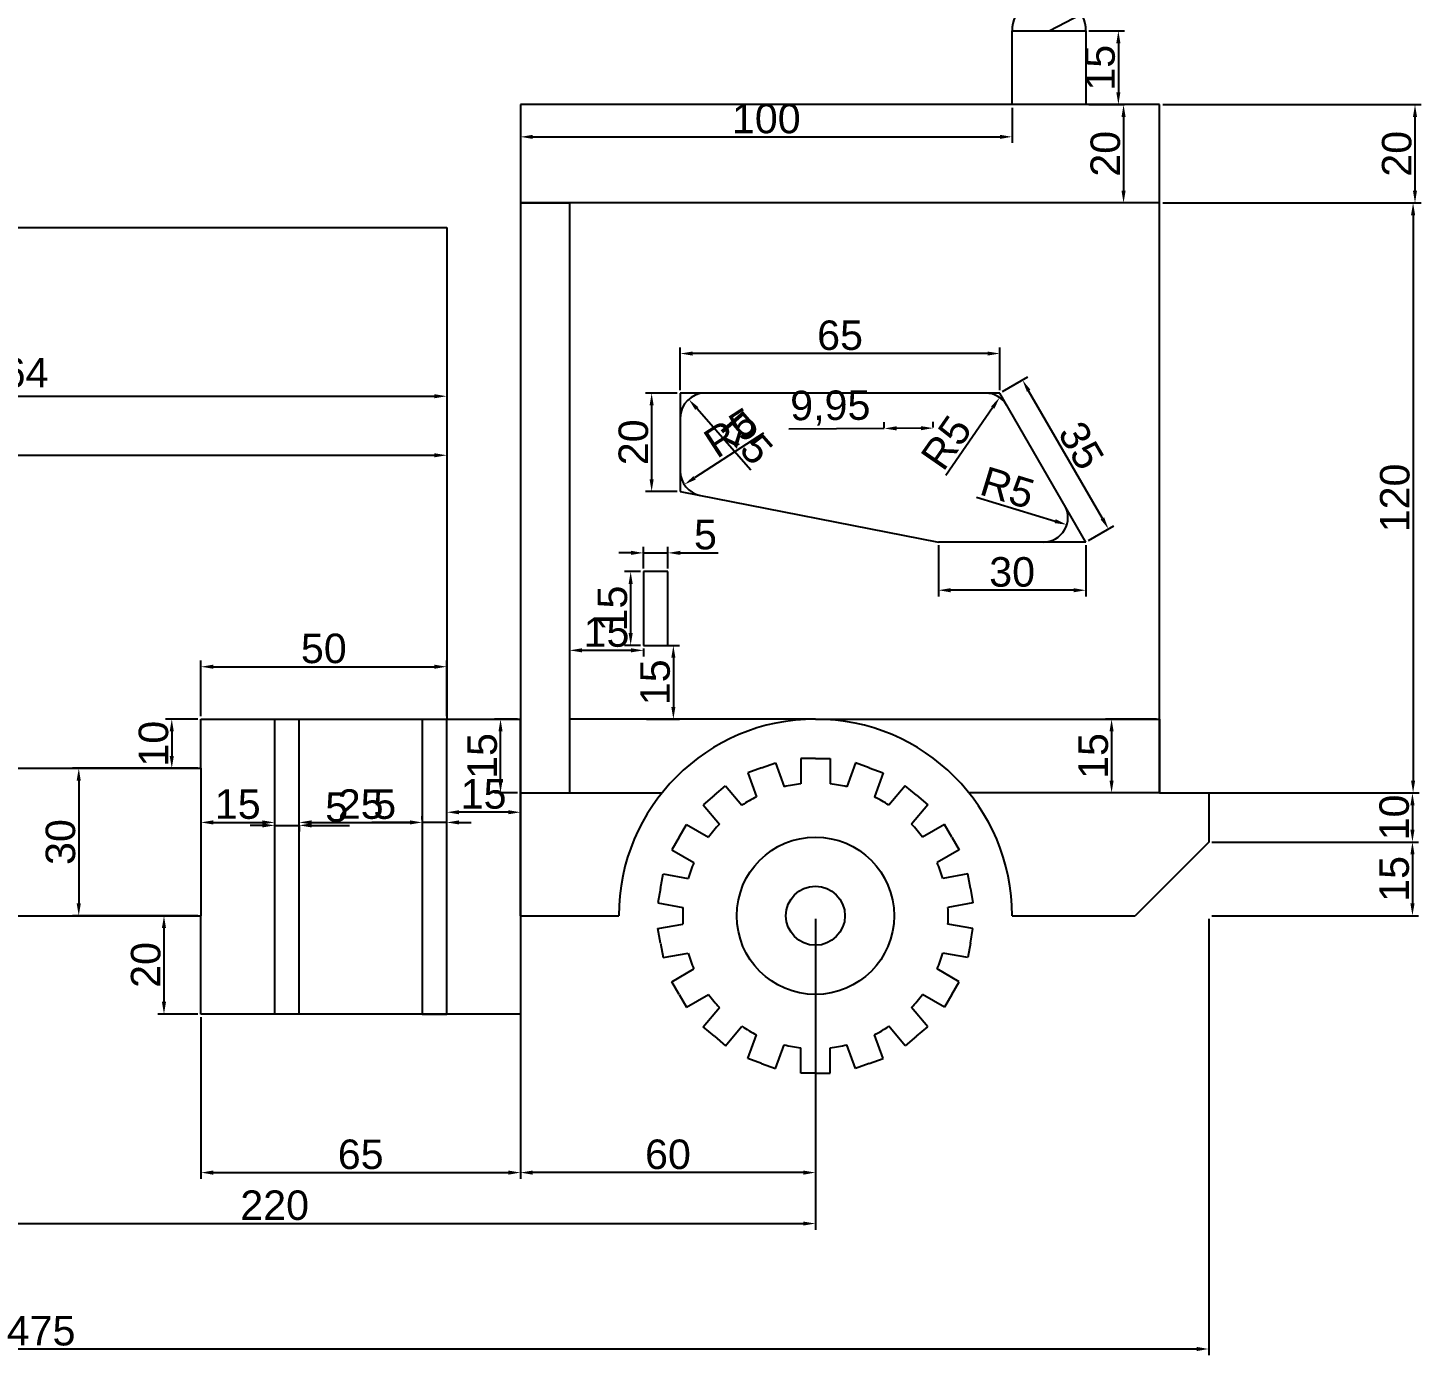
# Model space of a CAD drawing. Header units: millimetres. Extents: x 709 to 4693, y -85 to 383.
# Drawn here: x 981.7 to 1265.1, y -84.9 to 185.1 of the extents above; entities that cross this region are included whole.
import ezdxf

# ---------------------------------------------------------------- set-up
doc = ezdxf.new("R2010")
doc.units = ezdxf.units.MM
doc.styles.get("Standard").update_dxf_attribs({"font": 'arial.ttf'})
doc.dimstyles.new('ISO-25', dxfattribs={"dimtxt": 6, "dimasz": 2.5, "dimexe": 1.25, "dimexo": 0.625, "dimtad": 1, "dimtxsty": 'Standard', "dimcen": 2.5, "dimclrt": 3, "dimadec": 0, "dimazin": 0, "dimtfac": 1, "dimtmove": 0, "dimatfit": 3, "dimfxl": 1, "dimtfillclr": 7, "dimarcsym": 0})

# ---------------------------------------------------------------- blocks, each defined once
blk = doc.blocks.new('*U9')
for p, q in [((0, 2.58), (-3, 2.58)), ((-3, 2.58), (-3, -2.58)), ((0, 2.58), (3, 2.58)), ((3, 2.58), (3, -2.58))]:
    blk.add_line(p, q)
blk = doc.blocks.new('*U10')
at = {"color": 0, "linetype": 'ByBlock', "lineweight": -2, "transparency": 16777216}
for p, rotation in [((811.86, 32.09), 19.99999999999999), ((831.98, 32.09), 340), ((803.01, 26.98), 40.00000000000001), ((840.83, 26.98), 320), ((796.45, 19.15), 59.99999999999999), ((847.4, 19.15), 299.9999999999999), ((792.95, 9.55), 80.00000000000001), ((850.89, 9.55), 280), ((792.95, -0.67), 99.99999999999999), ((850.89, -0.67), 260), ((796.45, -10.27), 120), ((847.4, -10.27), 240), ((803.01, -18.09), 140.0000000000001), ((840.83, -18.09), 219.9999999999999), ((811.86, -23.2), 160.0000000000001), ((831.98, -23.2), 200), ((821.92, -24.97), 180)]:
    blk.add_blockref('*U9', p, dxfattribs=dict(at, rotation=rotation))
blk.add_blockref('*U9', (821.92, 33.86), dxfattribs=at)
blk = doc.blocks.new('*D11')
at = {"color": 0, "lineweight": -2, "transparency": 16777216}
for p, q in [((921.92, 3.82), (921.92, -59.41)), ((1141.92, 3.82), (1141.92, -59.41)), ((924.42, -58.16), (1139.42, -58.16))]:
    blk.add_line(p, q, dxfattribs=at)
at = {"color": 0, "transparency": 16777216}
for points in [[(924.42, -57.75), (924.42, -58.58), (921.92, -58.16)], [(1139.42, -57.75), (1139.42, -58.58), (1141.92, -58.16)]]:
    blk.add_solid(points, dxfattribs=at)
at = {"layer": 'Defpoints', "color": 0, "transparency": 16777216}
for p in [(921.92, 4.44), (1141.92, 4.44), (1141.92, -58.16)]:
    blk.add_point(p, dxfattribs=at)
at = {"color": 3, "transparency": 16777216, "insert": (1031.92, -54.47), "char_height": 6, "attachment_point": 5}
blk.add_mtext('220', dxfattribs=at)
blk = doc.blocks.new('*D12')
at = {"color": 0, "lineweight": -2, "transparency": 16777216}
for p, q in [((1081.92, 3.82), (1081.92, -49.05)), ((1141.92, 3.82), (1141.92, -49.05)), ((1139.42, -47.8), (1084.42, -47.8))]:
    blk.add_line(p, q, dxfattribs=at)
at = {"color": 0, "transparency": 16777216}
for points in [[(1084.42, -47.38), (1084.42, -48.22), (1081.92, -47.8)], [(1139.42, -47.38), (1139.42, -48.22), (1141.92, -47.8)]]:
    blk.add_solid(points, dxfattribs=at)
at = {"layer": 'Defpoints', "color": 0, "transparency": 16777216}
for p in [(1081.92, 4.44), (1141.92, 4.44), (1081.92, -47.8)]:
    blk.add_point(p, dxfattribs=at)
at = {"color": 3, "transparency": 16777216, "insert": (1111.92, -44.11), "char_height": 6, "attachment_point": 5}
blk.add_mtext('60', dxfattribs=at)
blk = doc.blocks.new('*D13')
at = {"color": 0, "lineweight": -2, "transparency": 16777216}
for p, q in [((746.92, 3.82), (746.92, -84.93)), ((1221.92, 3.82), (1221.92, -84.93)), ((749.42, -83.68), (1219.42, -83.68))]:
    blk.add_line(p, q, dxfattribs=at)
at = {"color": 0, "transparency": 16777216}
for points in [[(749.42, -83.26), (749.42, -84.1), (746.92, -83.68)], [(1219.42, -83.26), (1219.42, -84.1), (1221.92, -83.68)]]:
    blk.add_solid(points, dxfattribs=at)
at = {"layer": 'Defpoints', "color": 0, "transparency": 16777216}
for p in [(746.92, 4.44), (1221.92, 4.44), (1221.92, -83.68)]:
    blk.add_point(p, dxfattribs=at)
at = {"color": 3, "transparency": 16777216, "insert": (984.42, -80), "char_height": 6, "attachment_point": 5}
blk.add_mtext('475', dxfattribs=at)
blk = doc.blocks.new('*D14')
at = {"color": 0, "lineweight": -2, "transparency": 16777216}
for p, q in [((1016.92, -16.18), (1016.92, -49.05)), ((1081.92, -16.18), (1081.92, -49.05)), ((1019.42, -47.8), (1079.42, -47.8))]:
    blk.add_line(p, q, dxfattribs=at)
at = {"color": 0, "transparency": 16777216}
for points in [[(1019.42, -47.38), (1019.42, -48.22), (1016.92, -47.8)], [(1079.42, -47.38), (1079.42, -48.22), (1081.92, -47.8)]]:
    blk.add_solid(points, dxfattribs=at)
at = {"layer": 'Defpoints', "color": 0, "transparency": 16777216}
for p in [(1016.92, -15.56), (1081.92, -15.56), (1081.92, -47.8)]:
    blk.add_point(p, dxfattribs=at)
at = {"color": 3, "transparency": 16777216, "insert": (1049.42, -44.11), "char_height": 6, "attachment_point": 5}
blk.add_mtext('65', dxfattribs=at)
blk = doc.blocks.new('*D15')
at = {"color": 0, "lineweight": -2, "transparency": 16777216}
for p, q in [((1016.92, 45.07), (1016.92, 56.35)), ((1019.42, 55.1), (1064.42, 55.1)), ((1066.92, 45.07), (1066.92, 56.35))]:
    blk.add_line(p, q, dxfattribs=at)
at = {"color": 0, "transparency": 16777216}
for points in [[(1019.42, 55.52), (1019.42, 54.69), (1016.92, 55.1)], [(1064.42, 55.52), (1064.42, 54.69), (1066.92, 55.1)]]:
    blk.add_solid(points, dxfattribs=at)
at = {"layer": 'Defpoints', "color": 0, "transparency": 16777216}
for p in [(1066.92, 55.1), (1016.92, 44.44), (1066.92, 44.44)]:
    blk.add_point(p, dxfattribs=at)
at = {"color": 3, "transparency": 16777216, "insert": (1041.92, 58.79), "char_height": 6, "attachment_point": 5}
blk.add_mtext('50', dxfattribs=at)
blk = doc.blocks.new('*D16')
at = {"color": 0, "lineweight": -2, "transparency": 16777216}
for p, q in [((1016.3, 44.44), (1009.75, 44.44)), ((1011, 41.94), (1011, 36.94)), ((1016.3, 34.44), (1009.75, 34.44))]:
    blk.add_line(p, q, dxfattribs=at)
at = {"color": 0, "transparency": 16777216}
for points in [[(1010.58, 41.94), (1011.41, 41.94), (1011, 44.44)], [(1010.58, 36.94), (1011.41, 36.94), (1011, 34.44)]]:
    blk.add_solid(points, dxfattribs=at)
at = {"layer": 'Defpoints', "color": 0, "transparency": 16777216}
for p in [(1016.92, 44.44), (1011, 34.44), (1016.92, 34.44)]:
    blk.add_point(p, dxfattribs=at)
at = {"color": 3, "transparency": 16777216, "insert": (1007.31, 39.44), "char_height": 6, "attachment_point": 5, "rotation": 90}
blk.add_mtext('10', dxfattribs=at)
blk = doc.blocks.new('*D17')
at = {"color": 0, "lineweight": -2, "transparency": 16777216}
for p, q in [((1016.3, 34.44), (990.83, 34.44)), ((992.08, 31.94), (992.08, 6.94)), ((1016.3, 4.44), (990.83, 4.44))]:
    blk.add_line(p, q, dxfattribs=at)
at = {"color": 0, "transparency": 16777216}
for points in [[(991.66, 31.94), (992.49, 31.94), (992.08, 34.44)], [(991.66, 6.94), (992.49, 6.94), (992.08, 4.44)]]:
    blk.add_solid(points, dxfattribs=at)
at = {"layer": 'Defpoints', "color": 0, "transparency": 16777216}
for p in [(1016.92, 34.44), (992.08, 4.44), (1016.92, 4.44)]:
    blk.add_point(p, dxfattribs=at)
at = {"color": 3, "transparency": 16777216, "insert": (988.39, 19.44), "char_height": 6, "attachment_point": 5, "rotation": 90}
blk.add_mtext('30', dxfattribs=at)
blk = doc.blocks.new('*D18')
at = {"color": 0, "lineweight": -2, "transparency": 16777216}
for p, q in [((1016.3, 4.44), (1008.16, 4.44)), ((1009.41, 1.94), (1009.41, -13.06)), ((1016.3, -15.56), (1008.16, -15.56))]:
    blk.add_line(p, q, dxfattribs=at)
at = {"color": 0, "transparency": 16777216}
for points in [[(1008.99, 1.94), (1009.83, 1.94), (1009.41, 4.44)], [(1008.99, -13.06), (1009.83, -13.06), (1009.41, -15.56)]]:
    blk.add_solid(points, dxfattribs=at)
at = {"layer": 'Defpoints', "color": 0, "transparency": 16777216}
for p in [(1016.92, 4.44), (1009.41, -15.56), (1016.92, -15.56)]:
    blk.add_point(p, dxfattribs=at)
at = {"color": 3, "transparency": 16777216, "insert": (1005.72, -5.56), "char_height": 6, "attachment_point": 5, "rotation": 90}
blk.add_mtext('20', dxfattribs=at)
blk = doc.blocks.new('*D19')
at = {"color": 0, "lineweight": -2, "transparency": 16777216}
for p, q in [((1016.92, 33.82), (1016.92, 22.18)), ((1031.92, 33.82), (1031.92, 22.18)), ((1019.42, 23.43), (1029.42, 23.43))]:
    blk.add_line(p, q, dxfattribs=at)
at = {"color": 0, "transparency": 16777216}
for points in [[(1019.42, 23.85), (1019.42, 23.02), (1016.92, 23.43)], [(1029.42, 23.85), (1029.42, 23.02), (1031.92, 23.43)]]:
    blk.add_solid(points, dxfattribs=at)
at = {"layer": 'Defpoints', "color": 0, "transparency": 16777216}
for p in [(1016.92, 34.44), (1031.92, 34.44), (1031.92, 23.43)]:
    blk.add_point(p, dxfattribs=at)
at = {"color": 3, "transparency": 16777216, "insert": (1024.42, 27.12), "char_height": 6, "attachment_point": 5}
blk.add_mtext('15', dxfattribs=at)
blk = doc.blocks.new('*D20')
at = {"color": 0, "lineweight": -2, "transparency": 16777216}
for p, q in [((1029.42, 22.83), (1026.92, 22.83)), ((1031.92, 22.83), (1036.92, 22.83)), ((1031.92, 22.81), (1031.92, 21.58)), ((1036.92, 22.81), (1036.92, 21.58)), ((1039.42, 22.83), (1047.15, 22.83))]:
    blk.add_line(p, q, dxfattribs=at)
at = {"color": 0, "transparency": 16777216}
for points in [[(1029.42, 23.25), (1029.42, 22.41), (1031.92, 22.83)], [(1039.42, 23.25), (1039.42, 22.41), (1036.92, 22.83)]]:
    blk.add_solid(points, dxfattribs=at)
at = {"layer": 'Defpoints', "color": 0, "transparency": 16777216}
for p in [(1031.92, 23.43), (1036.92, 23.43), (1036.92, 22.83)]:
    blk.add_point(p, dxfattribs=at)
at = {"color": 3, "transparency": 16777216, "insert": (1044.54, 26.51), "char_height": 6, "attachment_point": 5}
blk.add_mtext('5', dxfattribs=at)
blk = doc.blocks.new('*D21')
at = {"color": 0, "lineweight": -2, "transparency": 16777216}
for p, q in [((1036.92, 24.06), (1036.92, 24.68)), ((1039.42, 23.43), (1059.42, 23.43)), ((1061.92, 24.06), (1061.92, 24.68))]:
    blk.add_line(p, q, dxfattribs=at)
at = {"color": 0, "transparency": 16777216}
for points in [[(1039.42, 23.85), (1039.42, 23.02), (1036.92, 23.43)], [(1059.42, 23.85), (1059.42, 23.02), (1061.92, 23.43)]]:
    blk.add_solid(points, dxfattribs=at)
at = {"layer": 'Defpoints', "color": 0, "transparency": 16777216}
for p in [(1036.92, 23.43), (1061.92, 23.43), (1061.92, 23.43)]:
    blk.add_point(p, dxfattribs=at)
at = {"color": 3, "transparency": 16777216, "insert": (1049.42, 27.12), "char_height": 6, "attachment_point": 5}
blk.add_mtext('25', dxfattribs=at)
blk = doc.blocks.new('*D22')
at = {"color": 0, "lineweight": -2, "transparency": 16777216}
for p, q in [((1059.42, 23.43), (1051.69, 23.43)), ((1061.92, 24.06), (1061.92, 24.68)), ((1066.92, 23.43), (1061.92, 23.43)), ((1066.92, 24.06), (1066.92, 24.68)), ((1069.42, 23.43), (1071.92, 23.43))]:
    blk.add_line(p, q, dxfattribs=at)
at = {"color": 0, "transparency": 16777216}
for points in [[(1059.42, 23.85), (1059.42, 23.02), (1061.92, 23.43)], [(1069.42, 23.85), (1069.42, 23.02), (1066.92, 23.43)]]:
    blk.add_solid(points, dxfattribs=at)
at = {"layer": 'Defpoints', "color": 0, "transparency": 16777216}
for p in [(1061.92, 23.43), (1061.92, 23.43), (1066.92, 23.43)]:
    blk.add_point(p, dxfattribs=at)
at = {"color": 3, "transparency": 16777216, "insert": (1054.31, 27.11), "char_height": 6, "attachment_point": 5}
blk.add_mtext('5', dxfattribs=at)
blk = doc.blocks.new('*D23')
at = {"color": 0, "lineweight": -2, "transparency": 16777216}
for p, q in [((1066.92, 24.06), (1066.92, 26.75)), ((1081.92, 24.06), (1081.92, 26.75)), ((1079.42, 25.5), (1069.42, 25.5))]:
    blk.add_line(p, q, dxfattribs=at)
at = {"color": 0, "transparency": 16777216}
for points in [[(1069.42, 25.92), (1069.42, 25.09), (1066.92, 25.5)], [(1079.42, 25.92), (1079.42, 25.09), (1081.92, 25.5)]]:
    blk.add_solid(points, dxfattribs=at)
at = {"layer": 'Defpoints', "color": 0, "transparency": 16777216}
for p in [(1066.92, 25.5), (1066.92, 23.43), (1081.92, 23.43)]:
    blk.add_point(p, dxfattribs=at)
at = {"color": 3, "transparency": 16777216, "insert": (1074.42, 29.19), "char_height": 6, "attachment_point": 5}
blk.add_mtext('15', dxfattribs=at)
blk = doc.blocks.new('*D52')
at = {"color": 0, "lineweight": -2, "transparency": 16777216}
for p, q in [((766.92, 143.82), (766.92, 96.87)), ((1066.92, 143.82), (1066.92, 96.87)), ((769.42, 98.12), (1064.42, 98.12))]:
    blk.add_line(p, q, dxfattribs=at)
at = {"color": 0, "transparency": 16777216}
for points in [[(769.42, 98.53), (769.42, 97.7), (766.92, 98.12)], [(1064.42, 98.53), (1064.42, 97.7), (1066.92, 98.12)]]:
    blk.add_solid(points, dxfattribs=at)
at = {"layer": 'Defpoints', "color": 0, "transparency": 16777216}
for p in [(766.92, 144.44), (1066.92, 144.44), (1066.92, 98.12)]:
    blk.add_point(p, dxfattribs=at)
at = {"color": 3, "transparency": 16777216, "insert": (916.92, 101.81), "char_height": 6, "attachment_point": 5}
blk.add_mtext('300', dxfattribs=at)
blk = doc.blocks.new('*D60')
at = {"color": 0, "linetype": 'Continuous', "lineweight": -2, "transparency": 16777216}
for p, q in [((879.28, 143.82), (879.28, 108.88)), ((1066.92, 143.82), (1066.92, 108.88)), ((881.78, 110.13), (1064.42, 110.13))]:
    blk.add_line(p, q, dxfattribs=at)
at = {"color": 0, "linetype": 'Continuous', "transparency": 16777216}
for points in [[(881.78, 110.54), (881.78, 109.71), (879.28, 110.13)], [(1064.42, 110.54), (1064.42, 109.71), (1066.92, 110.13)]]:
    blk.add_solid(points, dxfattribs=at)
at = {"layer": 'Defpoints', "color": 0, "linetype": 'Continuous', "transparency": 16777216}
for p in [(879.28, 144.44), (1066.92, 144.44), (1066.92, 110.13)]:
    blk.add_point(p, dxfattribs=at)
at = {"color": 3, "linetype": 'Continuous', "transparency": 16777216, "insert": (973.1, 114.36), "char_height": 6, "attachment_point": 5}
blk.add_mtext('187,64', dxfattribs=at)
blk = doc.blocks.new('*D61')
at = {"color": 0, "linetype": 'Continuous', "lineweight": -2, "transparency": 16777216}
for p, q in [((1081.3, 44.44), (1076.61, 44.44)), ((1077.86, 31.94), (1077.86, 41.94)), ((1081.3, 29.44), (1076.61, 29.44))]:
    blk.add_line(p, q, dxfattribs=at)
at = {"color": 0, "linetype": 'Continuous', "transparency": 16777216}
for points in [[(1077.45, 41.94), (1078.28, 41.94), (1077.86, 44.44)], [(1077.45, 31.94), (1078.28, 31.94), (1077.86, 29.44)]]:
    blk.add_solid(points, dxfattribs=at)
at = {"layer": 'Defpoints', "color": 0, "linetype": 'Continuous', "transparency": 16777216}
for p in [(1077.86, 44.44), (1081.92, 44.44), (1081.92, 29.44)]:
    blk.add_point(p, dxfattribs=at)
at = {"color": 3, "linetype": 'Continuous', "transparency": 16777216, "insert": (1074.18, 36.94), "char_height": 6, "attachment_point": 5, "rotation": 90}
blk.add_mtext('15', dxfattribs=at)
blk = doc.blocks.new('*D62')
at = {"color": 0, "linetype": 'Continuous', "lineweight": -2, "transparency": 16777216}
for p, q in [((1211.3, 44.44), (1200.9, 44.44)), ((1202.15, 41.94), (1202.15, 31.94)), ((1211.3, 29.44), (1200.9, 29.44))]:
    blk.add_line(p, q, dxfattribs=at)
at = {"color": 0, "linetype": 'Continuous', "transparency": 16777216}
for points in [[(1201.73, 41.94), (1202.56, 41.94), (1202.15, 44.44)], [(1201.73, 31.94), (1202.56, 31.94), (1202.15, 29.44)]]:
    blk.add_solid(points, dxfattribs=at)
at = {"layer": 'Defpoints', "color": 0, "linetype": 'Continuous', "transparency": 16777216}
for p in [(1211.92, 44.44), (1202.15, 29.44), (1211.92, 29.44)]:
    blk.add_point(p, dxfattribs=at)
at = {"color": 3, "linetype": 'Continuous', "transparency": 16777216, "insert": (1198.46, 36.94), "char_height": 6, "attachment_point": 5, "rotation": 90}
blk.add_mtext('15', dxfattribs=at)
blk = doc.blocks.new('*D63')
at = {"color": 0, "linetype": 'Continuous', "lineweight": -2, "transparency": 16777216}
for p, q in [((1166.92, 79.82), (1166.92, 69.41)), ((1196.92, 79.82), (1196.92, 69.41)), ((1194.42, 70.66), (1169.42, 70.66))]:
    blk.add_line(p, q, dxfattribs=at)
at = {"color": 0, "linetype": 'Continuous', "transparency": 16777216}
for points in [[(1169.42, 71.08), (1169.42, 70.24), (1166.92, 70.66)], [(1194.42, 71.08), (1194.42, 70.24), (1196.92, 70.66)]]:
    blk.add_solid(points, dxfattribs=at)
at = {"layer": 'Defpoints', "color": 0, "linetype": 'Continuous', "transparency": 16777216}
for p in [(1166.92, 80.44), (1196.92, 80.44), (1166.92, 70.66)]:
    blk.add_point(p, dxfattribs=at)
at = {"color": 3, "linetype": 'Continuous', "transparency": 16777216, "insert": (1181.92, 74.35), "char_height": 6, "attachment_point": 5}
blk.add_mtext('30', dxfattribs=at)
blk = doc.blocks.new('*D64')
at = {"color": 0, "linetype": 'Continuous', "lineweight": -2, "transparency": 16777216}
for p, q in [((1179.96, 111.07), (1185.11, 114.04)), ((1200.28, 85.27), (1185.28, 111.25)), ((1197.46, 80.76), (1202.61, 83.73))]:
    blk.add_line(p, q, dxfattribs=at)
at = {"color": 0, "linetype": 'Continuous', "transparency": 16777216}
for points in [[(1185.64, 111.46), (1184.92, 111.04), (1184.03, 113.41)], [(1200.64, 85.48), (1199.92, 85.06), (1201.53, 83.1)]]:
    blk.add_solid(points, dxfattribs=at)
at = {"layer": 'Defpoints', "color": 0, "linetype": 'Continuous', "transparency": 16777216}
for p in [(1184.03, 113.41), (1179.42, 110.75), (1196.92, 80.44)]:
    blk.add_point(p, dxfattribs=at)
at = {"color": 3, "linetype": 'Continuous', "transparency": 16777216, "insert": (1195.97, 100.1), "char_height": 6, "attachment_point": 5, "rotation": 300}
blk.add_mtext('35', dxfattribs=at)
blk = doc.blocks.new('*D65')
at = {"color": 0, "linetype": 'Continuous', "lineweight": -2, "transparency": 16777216}
for p, q in [((1165.86, 103.74), (1165.86, 104.89)), ((1155.91, 103.57), (1136.53, 103.44)), ((1155.91, 103.67), (1155.9, 104.82)), ((1163.36, 103.62), (1158.41, 103.59))]:
    blk.add_line(p, q, dxfattribs=at)
at = {"color": 0, "linetype": 'Continuous', "transparency": 16777216}
for points in [[(1158.41, 104.01), (1158.41, 103.17), (1155.91, 103.57)], [(1163.36, 104.04), (1163.37, 103.21), (1165.86, 103.64)]]:
    blk.add_solid(points, dxfattribs=at)
at = {"layer": 'Defpoints', "color": 0, "linetype": 'Continuous', "transparency": 16777216}
for p in [(1155.91, 103.57), (1155.91, 103.05), (1165.87, 103.12)]:
    blk.add_point(p, dxfattribs=at)
at = {"color": 3, "linetype": 'Continuous', "transparency": 16777216, "insert": (1144.94, 107.73), "char_height": 6, "attachment_point": 5, "rotation": 0.3904}
blk.add_mtext('9,95', dxfattribs=at)
blk = doc.blocks.new('*D66')
at = {"color": 0, "linetype": 'Continuous', "lineweight": -2, "transparency": 16777216}
for p, q in [((1114.42, 111.38), (1114.42, 120.06)), ((1179.42, 111.38), (1179.42, 120.06)), ((1176.92, 118.81), (1116.92, 118.81))]:
    blk.add_line(p, q, dxfattribs=at)
at = {"color": 0, "linetype": 'Continuous', "transparency": 16777216}
for points in [[(1116.92, 119.22), (1116.92, 118.39), (1114.42, 118.81)], [(1176.92, 119.22), (1176.92, 118.39), (1179.42, 118.81)]]:
    blk.add_solid(points, dxfattribs=at)
at = {"layer": 'Defpoints', "color": 0, "linetype": 'Continuous', "transparency": 16777216}
for p in [(1114.42, 118.81), (1114.42, 110.75), (1179.42, 110.75)]:
    blk.add_point(p, dxfattribs=at)
at = {"color": 3, "linetype": 'Continuous', "transparency": 16777216, "insert": (1146.92, 122.5), "char_height": 6, "attachment_point": 5}
blk.add_mtext('65', dxfattribs=at)
blk = doc.blocks.new('*D67')
at = {"color": 0, "linetype": 'Continuous', "lineweight": -2, "transparency": 16777216}
for p, q in [((1113.8, 110.75), (1107.35, 110.75)), ((1108.6, 108.25), (1108.6, 93.25)), ((1113.8, 90.75), (1107.35, 90.75))]:
    blk.add_line(p, q, dxfattribs=at)
at = {"color": 0, "linetype": 'Continuous', "transparency": 16777216}
for points in [[(1108.18, 108.25), (1109.01, 108.25), (1108.6, 110.75)], [(1108.18, 93.25), (1109.01, 93.25), (1108.6, 90.75)]]:
    blk.add_solid(points, dxfattribs=at)
at = {"layer": 'Defpoints', "color": 0, "linetype": 'Continuous', "transparency": 16777216}
for p in [(1114.42, 110.75), (1108.6, 90.75), (1114.42, 90.75)]:
    blk.add_point(p, dxfattribs=at)
at = {"color": 3, "linetype": 'Continuous', "transparency": 16777216, "insert": (1104.91, 100.75), "char_height": 6, "attachment_point": 5, "rotation": 90}
blk.add_mtext('20', dxfattribs=at)
blk = doc.blocks.new('*D68')
at = {"color": 0, "linetype": 'Continuous', "lineweight": -2, "transparency": 16777216}
blk.add_line((1128.79, 95.07), (1117.77, 107.63), dxfattribs=at)
at = {"color": 0, "linetype": 'Continuous', "transparency": 16777216}
blk.add_solid([(1118.09, 107.91), (1117.46, 107.36), (1116.13, 109.51)], dxfattribs=at)
at = {"layer": 'Defpoints', "color": 0, "linetype": 'Continuous', "transparency": 16777216}
for p in [(1116.13, 109.51), (1119.42, 105.75)]:
    blk.add_point(p, dxfattribs=at)
at = {"color": 3, "linetype": 'Continuous', "transparency": 16777216, "insert": (1127.94, 101.61), "char_height": 6, "attachment_point": 5, "rotation": 311.2272}
blk.add_mtext('R5', dxfattribs=at)
blk = doc.blocks.new('*D69')
at = {"color": 0, "linetype": 'Continuous', "lineweight": -2, "transparency": 16777216}
blk.add_line((1131.34, 102.6), (1117.32, 93.51), dxfattribs=at)
at = {"color": 0, "linetype": 'Continuous', "transparency": 16777216}
blk.add_solid([(1117.1, 93.86), (1117.55, 93.16), (1115.23, 92.15)], dxfattribs=at)
at = {"layer": 'Defpoints', "color": 0, "linetype": 'Continuous', "transparency": 16777216}
for p in [(1119.42, 94.87), (1115.23, 92.15)]:
    blk.add_point(p, dxfattribs=at)
at = {"color": 3, "linetype": 'Continuous', "transparency": 16777216, "insert": (1124.74, 102.7), "char_height": 6, "attachment_point": 5, "rotation": 32.9552}
blk.add_mtext('R5', dxfattribs=at)
blk = doc.blocks.new('*D70')
at = {"color": 0, "linetype": 'Continuous', "lineweight": -2, "transparency": 16777216}
blk.add_line((1168.43, 94.08), (1177.96, 107.81), dxfattribs=at)
at = {"color": 0, "linetype": 'Continuous', "transparency": 16777216}
blk.add_solid([(1177.62, 108.05), (1178.3, 107.57), (1179.38, 109.86)], dxfattribs=at)
at = {"layer": 'Defpoints', "color": 0, "linetype": 'Continuous', "transparency": 16777216}
for p in [(1179.38, 109.86), (1176.53, 105.75)]:
    blk.add_point(p, dxfattribs=at)
at = {"color": 3, "linetype": 'Continuous', "transparency": 16777216, "insert": (1168.54, 100.68), "char_height": 6, "attachment_point": 5, "rotation": 55.253}
blk.add_mtext('R5', dxfattribs=at)
blk = doc.blocks.new('*D71')
at = {"color": 0, "linetype": 'Continuous', "lineweight": -2, "transparency": 16777216}
blk.add_line((1174.67, 89.58), (1190.65, 84.71), dxfattribs=at)
at = {"color": 0, "linetype": 'Continuous', "transparency": 16777216}
blk.add_solid([(1190.77, 85.11), (1190.53, 84.32), (1193.04, 83.99)], dxfattribs=at)
at = {"layer": 'Defpoints', "color": 0, "linetype": 'Continuous', "transparency": 16777216}
for p in [(1188.26, 85.44), (1193.04, 83.99)]:
    blk.add_point(p, dxfattribs=at)
at = {"color": 3, "linetype": 'Continuous', "transparency": 16777216, "insert": (1180.98, 91.5), "char_height": 6, "attachment_point": 5, "rotation": 343.0691}
blk.add_mtext('R5', dxfattribs=at)
blk = doc.blocks.new('*D72')
at = {"color": 0, "linetype": 'Continuous', "lineweight": -2, "transparency": 16777216}
for p, q in [((1081.92, 168.82), (1081.92, 161.64)), ((1181.92, 168.82), (1181.92, 161.64)), ((1084.42, 162.89), (1179.42, 162.89))]:
    blk.add_line(p, q, dxfattribs=at)
at = {"color": 0, "linetype": 'Continuous', "transparency": 16777216}
for points in [[(1084.42, 163.3), (1084.42, 162.47), (1081.92, 162.89)], [(1179.42, 163.3), (1179.42, 162.47), (1181.92, 162.89)]]:
    blk.add_solid(points, dxfattribs=at)
at = {"layer": 'Defpoints', "color": 0, "linetype": 'Continuous', "transparency": 16777216}
for p in [(1081.92, 169.44), (1181.92, 169.44), (1181.92, 162.89)]:
    blk.add_point(p, dxfattribs=at)
at = {"color": 3, "linetype": 'Continuous', "transparency": 16777216, "insert": (1131.92, 166.57), "char_height": 6, "attachment_point": 5}
blk.add_mtext('100', dxfattribs=at)
blk = doc.blocks.new('*D73')
at = {"color": 0, "linetype": 'Continuous', "lineweight": -2, "transparency": 16777216}
for p, q in [((1197.55, 184.44), (1204.78, 184.44)), ((1203.53, 181.94), (1203.53, 171.94)), ((1197.55, 169.44), (1204.78, 169.44))]:
    blk.add_line(p, q, dxfattribs=at)
at = {"color": 0, "linetype": 'Continuous', "transparency": 16777216}
for points in [[(1203.11, 181.94), (1203.94, 181.94), (1203.53, 184.44)], [(1203.11, 171.94), (1203.94, 171.94), (1203.53, 169.44)]]:
    blk.add_solid(points, dxfattribs=at)
at = {"layer": 'Defpoints', "color": 0, "linetype": 'Continuous', "transparency": 16777216}
for p in [(1196.92, 184.44), (1196.92, 169.44), (1203.53, 169.44)]:
    blk.add_point(p, dxfattribs=at)
at = {"color": 3, "linetype": 'Continuous', "transparency": 16777216, "insert": (1199.84, 176.94), "char_height": 6, "attachment_point": 5, "rotation": 90}
blk.add_mtext('15', dxfattribs=at)
blk = doc.blocks.new('*D74')
at = {"color": 0, "linetype": 'Continuous', "lineweight": -2, "transparency": 16777216}
for p, q in [((1211.3, 169.44), (1203.33, 169.44)), ((1204.58, 166.94), (1204.58, 151.94)), ((1211.3, 149.44), (1203.33, 149.44))]:
    blk.add_line(p, q, dxfattribs=at)
at = {"color": 0, "linetype": 'Continuous', "transparency": 16777216}
for points in [[(1204.17, 166.94), (1205, 166.94), (1204.58, 169.44)], [(1204.17, 151.94), (1205, 151.94), (1204.58, 149.44)]]:
    blk.add_solid(points, dxfattribs=at)
at = {"layer": 'Defpoints', "color": 0, "linetype": 'Continuous', "transparency": 16777216}
for p in [(1211.92, 169.44), (1204.58, 149.44), (1211.92, 149.44)]:
    blk.add_point(p, dxfattribs=at)
at = {"color": 3, "linetype": 'Continuous', "transparency": 16777216, "insert": (1200.9, 159.44), "char_height": 6, "attachment_point": 5, "rotation": 90}
blk.add_mtext('20', dxfattribs=at)
blk = doc.blocks.new('*D75')
at = {"color": 0, "linetype": 'Continuous', "lineweight": -2, "transparency": 16777216}
for p, q in [((1212.55, 169.44), (1265.11, 169.44)), ((1263.86, 166.94), (1263.86, 151.94)), ((1212.55, 149.44), (1265.11, 149.44))]:
    blk.add_line(p, q, dxfattribs=at)
at = {"color": 0, "linetype": 'Continuous', "transparency": 16777216}
for points in [[(1263.44, 166.94), (1264.27, 166.94), (1263.86, 169.44)], [(1263.44, 151.94), (1264.27, 151.94), (1263.86, 149.44)]]:
    blk.add_solid(points, dxfattribs=at)
at = {"layer": 'Defpoints', "color": 0, "linetype": 'Continuous', "transparency": 16777216}
for p in [(1211.92, 169.44), (1211.92, 149.44), (1263.86, 149.44)]:
    blk.add_point(p, dxfattribs=at)
at = {"color": 3, "linetype": 'Continuous', "transparency": 16777216, "insert": (1260.17, 159.44), "char_height": 6, "attachment_point": 5, "rotation": 90}
blk.add_mtext('20', dxfattribs=at)
blk = doc.blocks.new('*D76')
at = {"color": 0, "linetype": 'Continuous', "lineweight": -2, "transparency": 16777216}
for p, q in [((1212.55, 149.44), (1264.72, 149.44)), ((1263.47, 146.94), (1263.47, 31.94)), ((1212.55, 29.44), (1264.72, 29.44))]:
    blk.add_line(p, q, dxfattribs=at)
at = {"color": 0, "linetype": 'Continuous', "transparency": 16777216}
for points in [[(1263.05, 146.94), (1263.89, 146.94), (1263.47, 149.44)], [(1263.05, 31.94), (1263.89, 31.94), (1263.47, 29.44)]]:
    blk.add_solid(points, dxfattribs=at)
at = {"layer": 'Defpoints', "color": 0, "linetype": 'Continuous', "transparency": 16777216}
for p in [(1211.92, 149.44), (1211.92, 29.44), (1263.47, 29.44)]:
    blk.add_point(p, dxfattribs=at)
at = {"color": 3, "linetype": 'Continuous', "transparency": 16777216, "insert": (1259.78, 89.44), "char_height": 6, "attachment_point": 5, "rotation": 90}
blk.add_mtext('120', dxfattribs=at)
blk = doc.blocks.new('*D77')
at = {"color": 0, "linetype": 'Continuous', "lineweight": -2, "transparency": 16777216}
for p, q in [((1222.55, 29.44), (1264.59, 29.44)), ((1263.34, 26.94), (1263.34, 21.94)), ((1222.55, 19.44), (1264.59, 19.44))]:
    blk.add_line(p, q, dxfattribs=at)
at = {"color": 0, "linetype": 'Continuous', "transparency": 16777216}
for points in [[(1262.93, 26.94), (1263.76, 26.94), (1263.34, 29.44)], [(1262.93, 21.94), (1263.76, 21.94), (1263.34, 19.44)]]:
    blk.add_solid(points, dxfattribs=at)
at = {"layer": 'Defpoints', "color": 0, "linetype": 'Continuous', "transparency": 16777216}
for p in [(1221.92, 29.44), (1221.92, 19.44), (1263.34, 19.44)]:
    blk.add_point(p, dxfattribs=at)
at = {"color": 3, "linetype": 'Continuous', "transparency": 16777216, "insert": (1259.66, 24.44), "char_height": 6, "attachment_point": 5, "rotation": 90}
blk.add_mtext('10', dxfattribs=at)
blk = doc.blocks.new('*D78')
at = {"color": 0, "linetype": 'Continuous', "lineweight": -2, "transparency": 16777216}
for p, q in [((1222.55, 19.44), (1264.59, 19.44)), ((1263.34, 16.94), (1263.34, 6.94)), ((1222.55, 4.44), (1264.59, 4.44))]:
    blk.add_line(p, q, dxfattribs=at)
at = {"color": 0, "linetype": 'Continuous', "transparency": 16777216}
for points in [[(1262.93, 16.94), (1263.76, 16.94), (1263.34, 19.44)], [(1262.93, 6.94), (1263.76, 6.94), (1263.34, 4.44)]]:
    blk.add_solid(points, dxfattribs=at)
at = {"layer": 'Defpoints', "color": 0, "linetype": 'Continuous', "transparency": 16777216}
for p in [(1221.92, 19.44), (1221.92, 4.44), (1263.34, 4.44)]:
    blk.add_point(p, dxfattribs=at)
at = {"color": 3, "linetype": 'Continuous', "transparency": 16777216, "insert": (1259.66, 11.94), "char_height": 6, "attachment_point": 5, "rotation": 90}
blk.add_mtext('15', dxfattribs=at)
blk = doc.blocks.new('*D79')
at = {"color": 0, "linetype": 'Continuous', "lineweight": -2, "transparency": 16777216}
for p, q in [((1216.45, 198.49), (1198.29, 189.05)), ((1189.42, 184.44), (1196.08, 187.9))]:
    blk.add_line(p, q, dxfattribs=at)
at = {"color": 0, "linetype": 'Continuous', "transparency": 16777216}
blk.add_solid([(1198.1, 189.42), (1198.49, 188.69), (1196.08, 187.9)], dxfattribs=at)
at = {"layer": 'Defpoints', "color": 0, "linetype": 'Continuous', "transparency": 16777216}
for p in [(1196.08, 187.9), (1189.42, 184.44)]:
    blk.add_point(p, dxfattribs=at)
at = {"color": 3, "linetype": 'Continuous', "transparency": 16777216, "insert": (1206.54, 198.09), "char_height": 6, "attachment_point": 5, "rotation": 27.4641}
blk.add_mtext('R7,5', dxfattribs=at)
blk = doc.blocks.new('*D92')
at = {"color": 0, "linetype": 'Continuous', "lineweight": -2, "transparency": 16777216}
for p, q in [((1106.92, 75.07), (1106.92, 79.51)), ((1111.92, 75.07), (1111.92, 79.51)), ((1104.42, 78.26), (1101.92, 78.26)), ((1106.92, 78.26), (1111.92, 78.26)), ((1114.42, 78.26), (1122.15, 78.26))]:
    blk.add_line(p, q, dxfattribs=at)
at = {"color": 0, "linetype": 'Continuous', "transparency": 16777216}
for points in [[(1104.42, 78.68), (1104.42, 77.85), (1106.92, 78.26)], [(1114.42, 78.68), (1114.42, 77.85), (1111.92, 78.26)]]:
    blk.add_solid(points, dxfattribs=at)
at = {"layer": 'Defpoints', "color": 0, "linetype": 'Continuous', "transparency": 16777216}
for p in [(1111.92, 78.26), (1106.92, 74.44), (1111.92, 74.44)]:
    blk.add_point(p, dxfattribs=at)
at = {"color": 3, "linetype": 'Continuous', "transparency": 16777216, "insert": (1119.54, 81.94), "char_height": 6, "attachment_point": 5}
blk.add_mtext('5', dxfattribs=at)
blk = doc.blocks.new('*D93')
at = {"color": 0, "linetype": 'Continuous', "lineweight": -2, "transparency": 16777216}
for p, q in [((1106.3, 74.44), (1103.08, 74.44)), ((1104.33, 71.94), (1104.33, 61.94)), ((1106.3, 59.44), (1103.08, 59.44))]:
    blk.add_line(p, q, dxfattribs=at)
at = {"color": 0, "linetype": 'Continuous', "transparency": 16777216}
for points in [[(1103.92, 71.94), (1104.75, 71.94), (1104.33, 74.44)], [(1103.92, 61.94), (1104.75, 61.94), (1104.33, 59.44)]]:
    blk.add_solid(points, dxfattribs=at)
at = {"layer": 'Defpoints', "color": 0, "linetype": 'Continuous', "transparency": 16777216}
for p in [(1106.92, 74.44), (1104.33, 59.44), (1106.92, 59.44)]:
    blk.add_point(p, dxfattribs=at)
at = {"color": 3, "linetype": 'Continuous', "transparency": 16777216, "insert": (1100.65, 66.94), "char_height": 6, "attachment_point": 5, "rotation": 90}
blk.add_mtext('15', dxfattribs=at)
blk = doc.blocks.new('*D94')
at = {"color": 0, "linetype": 'Continuous', "lineweight": -2, "transparency": 16777216}
for p, q in [((1091.92, 58.82), (1091.92, 57.18)), ((1104.42, 58.43), (1094.42, 58.43)), ((1106.92, 58.82), (1106.92, 57.18))]:
    blk.add_line(p, q, dxfattribs=at)
at = {"color": 0, "linetype": 'Continuous', "transparency": 16777216}
for points in [[(1094.42, 58.85), (1094.42, 58.02), (1091.92, 58.43)], [(1104.42, 58.85), (1104.42, 58.02), (1106.92, 58.43)]]:
    blk.add_solid(points, dxfattribs=at)
at = {"layer": 'Defpoints', "color": 0, "linetype": 'Continuous', "transparency": 16777216}
for p in [(1091.92, 59.44), (1091.92, 58.43), (1106.92, 59.44)]:
    blk.add_point(p, dxfattribs=at)
at = {"color": 3, "linetype": 'Continuous', "transparency": 16777216, "insert": (1099.42, 62.12), "char_height": 6, "attachment_point": 5}
blk.add_mtext('15', dxfattribs=at)
blk = doc.blocks.new('*D95')
at = {"color": 0, "linetype": 'Continuous', "lineweight": -2, "transparency": 16777216}
for p, q in [((1107.55, 59.44), (1114.27, 59.44)), ((1113.02, 56.94), (1113.02, 46.94)), ((1107.55, 44.44), (1114.27, 44.44))]:
    blk.add_line(p, q, dxfattribs=at)
at = {"color": 0, "linetype": 'Continuous', "transparency": 16777216}
for points in [[(1112.6, 56.94), (1113.43, 56.94), (1113.02, 59.44)], [(1112.6, 46.94), (1113.43, 46.94), (1113.02, 44.44)]]:
    blk.add_solid(points, dxfattribs=at)
at = {"layer": 'Defpoints', "color": 0, "linetype": 'Continuous', "transparency": 16777216}
for p in [(1106.92, 59.44), (1106.92, 44.44), (1113.02, 44.44)]:
    blk.add_point(p, dxfattribs=at)
at = {"color": 3, "linetype": 'Continuous', "transparency": 16777216, "insert": (1109.33, 51.94), "char_height": 6, "attachment_point": 5, "rotation": 90}
blk.add_mtext('15', dxfattribs=at)

msp = doc.modelspace()

# ---------------------------------------------------------------- linework, layer by layer
at = {"linetype": 'Continuous'}
for p, q in [((1181.921, 169.443), (1181.921, 184.443)), ((1181.921, 184.443), (1196.921, 184.443)), ((1196.921, 184.443), (1196.921, 169.443)), ((1211.921, 169.443), (1081.921, 169.443)), ((1081.921, 169.443), (1081.921, 44.443)), ((1211.921, 149.443), (1211.921, 169.443)), ((1211.921, 149.443), (1081.921, 149.443)), ((1081.921, 149.443), (1091.921, 149.443)), ((1091.921, 149.443), (1091.921, 29.443)), ((1211.921, 29.443), (1211.921, 149.443)), ((1179.421, 110.754), (1114.421, 110.754)), ((1114.421, 110.754), (1114.421, 90.754)), ((1196.921, 80.443), (1179.421, 110.754)), ((1114.421, 90.754), (1166.921, 80.443)), ((1196.921, 80.443), (1166.921, 80.443)), ((1111.921, 74.443), (1106.921, 74.443)), ((1106.921, 74.443), (1106.921, 59.443)), ((1111.921, 59.443), (1111.921, 74.443)), ((1106.921, 59.443), (1111.921, 59.443)), ((1081.921, 29.443), (1081.921, 44.443)), ((1141.921, 44.443), (1091.921, 44.443)), ((1141.921, 44.443), (1211.921, 44.443)), ((1211.921, 44.443), (1211.921, 29.443)), ((1081.921, 4.443), (1081.921, 29.443)), ((1081.921, 29.443), (1110.696, 29.443)), ((1211.921, 29.443), (1173.146, 29.443)), ((1211.921, 29.443), (1221.921, 29.443)), ((1221.921, 29.443), (1221.921, 19.443)), ((1221.921, 19.443), (1206.921, 4.443))]:
    msp.add_line(p, q, dxfattribs=at)
for p, q in [((766.921, 144.443), (1066.921, 144.443)), ((1066.921, 144.443), (1066.921, 44.443)), ((1016.921, 44.443), (1081.921, 44.443)), ((1016.921, 34.443), (1016.921, 44.443)), ((1031.921, 44.443), (1031.921, -15.557)), ((1036.921, -15.557), (1036.921, 44.443)), ((1036.921, 44.443), (1061.921, 44.443)), ((1061.921, 44.443), (1061.921, -15.557)), ((1066.921, -15.557), (1066.921, 44.443)), ((1081.921, 44.443), (1081.921, 4.443)), ((948.379, 34.443), (1016.921, 34.443)), ((1016.921, 34.443), (1016.921, 4.443)), ((961.921, 4.443), (1016.921, 4.443)), ((1016.921, -15.557), (1016.921, 4.443)), ((1081.921, 4.443), (1081.921, -15.557)), ((1081.921, 4.443), (1101.921, 4.443)), ((1181.921, 4.443), (1206.921, 4.443)), ((1081.921, -15.557), (1016.921, -15.557)), ((1061.921, -15.557), (1066.921, -15.557))]:
    msp.add_line(p, q)
for radius in [16, 6]:
    msp.add_circle((1141.921, 4.443), radius)
for centre, radius, start, end in [((1189.421, 184.443), 7.5, 0, 180), ((1119.421, 105.754), 5, 90, 180), ((1176.534, 105.754), 5, 30, 90), ((1119.421, 94.867), 5, 180, 258.88865), ((1188.261, 85.443), 5, 270, 30)]:
    msp.add_arc(centre, radius, start, end, dxfattribs=at)
for radius, start, end in [(40, 0, 180), (27, 96.37937, 103.62063), (27, 76.37937, 83.62063), (27, 116.37937, 123.62063), (27, 56.37937, 63.62063), (27, 136.37937, 143.62063), (27, 36.37937, 43.62063), (27, 156.37937, 163.62063), (27, 16.37937, 23.62063), (27, 176.37937, 183.62063), (27, 356.37937, 3.62063), (27, 196.37937, 203.62063), (27, 336.37937, 343.62063), (27, 216.37937, 223.62063), (27, 316.37937, 323.62063), (27, 236.37937, 243.62063), (27, 296.37937, 303.62063), (27, 256.37937, 263.62063), (27, 276.37937, 283.62063)]:
    msp.add_arc((1141.921, 4.443), radius, start, end)

# ---------------------------------------------------------------- block references
msp.add_blockref('*U10', (320, 0))

# ---------------------------------------------------------------- dimensions: what is measured, and where the dimension line sits
dim = msp.add_radius_dim(center=(1189.421, 184.443), mpoint=(1196.076, 187.902), dimstyle='ISO-25', dxfattribs=at)
dim.commit()
dim.dimension.update_dxf_attribs({"geometry": '*D79', "text_midpoint": (1206.535, 198.093)})
for base, p1, p2, picture, middle in [((1203.526, 169.443), (1196.921, 184.443), (1196.921, 169.443), '*D73', (1199.837, 176.943)), ((1204.584, 149.443), (1211.921, 169.443), (1211.921, 149.443), '*D74', (1200.896, 159.443)), ((1263.858, 149.443), (1211.921, 169.443), (1211.921, 149.443), '*D75', (1260.17, 159.443)), ((1263.471, 29.443), (1211.921, 149.443), (1211.921, 29.443), '*D76', (1259.783, 89.443)), ((1108.598, 90.754), (1114.421, 110.754), (1114.421, 90.754), '*D67', (1104.91, 100.754)), ((1104.334, 59.443), (1106.921, 74.443), (1106.921, 59.443), '*D93', (1100.645, 66.943)), ((1113.015, 44.443), (1106.921, 59.443), (1106.921, 44.443), '*D95', (1109.327, 51.943)), ((1077.864, 44.443), (1081.921, 29.443), (1081.921, 44.443), '*D61', (1074.176, 36.943)), ((1202.148, 29.443), (1211.921, 44.443), (1211.921, 29.443), '*D62', (1198.459, 36.943)), ((1263.345, 19.443), (1221.921, 29.443), (1221.921, 19.443), '*D77', (1259.656, 24.443)), ((1263.345, 4.443), (1221.921, 19.443), (1221.921, 4.443), '*D78', (1259.656, 11.943))]:
    dim = msp.add_linear_dim(base=base, p1=p1, p2=p2, angle=90, dimstyle='ISO-25', dxfattribs=at)
    dim.commit()
    dim.dimension.update_dxf_attribs({"geometry": picture, "text_midpoint": middle})
for base, p1, p2, picture, middle in [((1181.921, 162.885), (1081.921, 169.443), (1181.921, 169.443), '*D72', (1131.921, 166.574)), ((1066.921, 110.127), (879.28, 144.443), (1066.921, 144.443), '*D60', (973.101, 114.358)), ((1114.421, 118.807), (1179.421, 110.754), (1114.421, 110.754), '*D66', (1146.921, 122.496)), ((1111.921, 78.262), (1106.921, 74.443), (1111.921, 74.443), '*D92', (1119.535, 81.938)), ((1166.921, 70.66), (1196.921, 80.443), (1166.921, 80.443), '*D63', (1181.921, 74.351)), ((1091.921, 58.434), (1106.921, 59.443), (1091.921, 59.443), '*D94', (1099.421, 62.123))]:
    dim = msp.add_linear_dim(base=base, p1=p1, p2=p2, dimstyle='ISO-25', dxfattribs=at)
    dim.commit()
    dim.dimension.update_dxf_attribs({"geometry": picture, "text_midpoint": middle})
for base, p1, p2, picture, middle in [((1066.921, 98.117), (766.921, 144.443), (1066.921, 144.443), '*D52', (916.921, 101.807)), ((1066.921, 55.105), (1016.921, 44.443), (1066.921, 44.443), '*D15', (1041.921, 58.793)), ((1031.921, 23.434), (1016.921, 34.443), (1031.921, 34.443), '*D19', (1024.421, 27.123)), ((1066.921, 25.502), (1081.921, 23.434), (1066.921, 23.434), '*D23', (1074.421, 29.191)), ((1036.921, 22.832), (1031.921, 23.434), (1036.921, 23.434), '*D20', (1044.535, 26.508)), ((1061.921, 23.434), (1036.921, 23.434), (1061.921, 23.434), '*D21', (1049.421, 27.123)), ((1061.921, 23.434), (1066.921, 23.434), (1061.921, 23.434), '*D22', (1054.307, 27.11)), ((1221.921, -83.679), (746.921, 4.443), (1221.921, 4.443), '*D13', (984.421, -80.003)), ((1141.921, -58.163), (921.921, 4.443), (1141.921, 4.443), '*D11', (1031.921, -54.475)), ((1081.921, -47.8), (1141.921, 4.443), (1081.921, 4.443), '*D12', (1111.921, -44.112)), ((1081.921, -47.8), (1016.921, -15.557), (1081.921, -15.557), '*D14', (1049.421, -44.112))]:
    dim = msp.add_linear_dim(base=base, p1=p1, p2=p2, dimstyle='ISO-25')
    dim.commit()
    dim.dimension.update_dxf_attribs({"geometry": picture, "text_midpoint": middle})
for p1, p2, distance, picture, middle in [((1196.921, 80.443), (1179.421, 110.754), -5.32, '*D64', (1195.974, 100.103)), ((1165.867, 103.116), (1155.914, 103.048), -0.525, '*D65', (1144.942, 107.729))]:
    dim = msp.add_aligned_dim(p1=p1, p2=p2, distance=distance, dimstyle='ISO-25', dxfattribs=at)
    dim.commit()
    dim.dimension.update_dxf_attribs({"geometry": picture, "text_midpoint": middle})
for center, mpoint, picture, middle in [((1119.421, 94.867), (1115.226, 92.147), '*D69', (1126.742, 99.614)), ((1119.421, 105.754), (1116.126, 109.514), '*D68', (1125.171, 99.192)), ((1176.534, 105.754), (1179.384, 109.862), '*D70', (1171.561, 98.584)), ((1188.261, 85.443), (1193.044, 83.987), '*D71', (1179.914, 87.984))]:
    dim = msp.add_radius_dim(center=center, mpoint=mpoint, dimstyle='ISO-25', dxfattribs=at)
    dim.commit()
    dim.dimension.update_dxf_attribs({"geometry": picture, "text_midpoint": middle, "dimtype": 164})
for base, p1, p2, picture, middle in [((1010.995, 34.443), (1016.921, 44.443), (1016.921, 34.443), '*D16', (1007.307, 39.443)), ((992.078, 4.443), (1016.921, 34.443), (1016.921, 4.443), '*D17', (988.387, 19.443)), ((1009.409, -15.557), (1016.921, 4.443), (1016.921, -15.557), '*D18', (1005.72, -5.557))]:
    dim = msp.add_linear_dim(base=base, p1=p1, p2=p2, angle=90, dimstyle='ISO-25')
    dim.commit()
    dim.dimension.update_dxf_attribs({"geometry": picture, "text_midpoint": middle})

doc.saveas('drawing.dxf')
